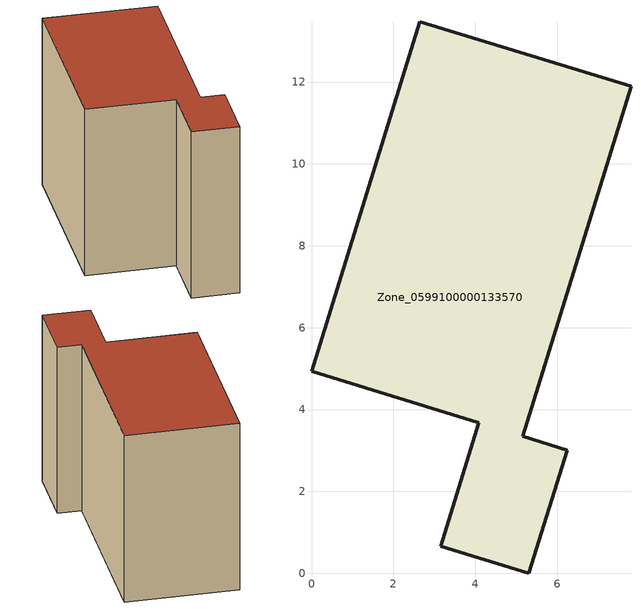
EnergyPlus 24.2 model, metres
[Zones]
Zone_0599100000133570
 floor ground (C_G): 6.24,3.01 5.31,0 3.15,0.66 4.08,3.68 0,4.93 2.64,13.47 7.8,11.9 5.16,3.35 z0
 wall outside (C_F): 5.16,3.35 7.8,11.9 2.64,13.47 0,4.93 4.08,3.68 3.15,0.66 5.31,0 6.24,3.01 5.16,3.35 z0:8.61
 roof outside (C_R): 5.31,0 6.24,3.01 5.16,3.35 7.8,11.9 2.64,13.47 0,4.93 4.08,3.68 3.15,0.66 z8.61
[BUILDING]
Pand.0599100000133570: North Axis=0; Terrain=City; Loads Convergence Tolerance Value=0.04; Temperature Convergence Tolerance Value=0.4; Solar Distribution=FullExterior; Maximum Number of Warmup Days=25; Minimum Number of Warmup Days=1
[Site:Location]
Rotterdam.The.Hague.AP_ZH_NLD Design_Conditions: Latitude=51.96; Longitude=4.45; Time Zone=1; Elevation=-4.5
[SITE:GROUNDTEMPERATURE:BUILDINGSURFACE]
18, 18, 18, 18, 18, 18, 18, 18, 18, 18, 18, 18
[MATERIAL] Thermal Absorptance=0.9; Solar Absorptance=0.7; Visible Absorptance=0.7
Name | Roughness | Thickness | Conductivity | Density | Specific Heat
G.TI.1975-1991 | MediumSmooth | 0.15 | 0.288461 | 540 | 1210
F.TI.1975-1991 | Rough | 0.3 | 0.230769 | 1920 | 840
R.TI.1975-1991 | MediumRough | 0.2 | 0.153846 | 1500 | 1000
[CONSTRUCTION]
C_G: G.TI.1975-1991
C_F: F.TI.1975-1991
C_R: R.TI.1975-1991
[ZONE]
Zone_0599100000133570: Type=1; Multiplier=1; Ceiling Height=Autocalculate; Volume=Autocalculate; Floor Area=autocalculate; Part of Total Floor Area=Yes
[ZONEINFILTRATION:DESIGNFLOWRATE]
Infil_Zone_0599100000133570: Zone or ZoneList or Space or SpaceList=Zone_0599100000133570; Schedule=AlwaysOn; Design Flow Rate Calculation Method=Flow/Area; Flow Rate per Floor Area=0.003; Constant Term Coefficient=1; Temperature Term Coefficient=0; Velocity Term Coefficient=0; Velocity Squared Term Coefficient=0
[HVACTEMPLATE:ZONE:IDEALLOADSAIRSYSTEM]
Zone_0599100000133570: Maximum Heating Supply Air Temperature=50; Minimum Cooling Supply Air Temperature=13; Maximum Heating Supply Air Humidity Ratio=0.0156; Minimum Cooling Supply Air Humidity Ratio=0.0077; Heating Limit=NoLimit; Cooling Limit=NoLimit; Dehumidification Control Type=ConstantSensibleHeatRatio; Cooling Sensible Heat Ratio=0.7; Dehumidification Setpoint=60; Humidification Control Type=None; Humidification Setpoint=30; Outdoor Air Method=None; Outdoor Air Flow Rate per Person=0.00944; Outdoor Air Flow Rate per Zone Floor Area=0; Outdoor Air Flow Rate per Zone=0; Demand Controlled Ventilation Type=None; Outdoor Air Economizer Type=NoEconomizer; Heat Recovery Type=None; Sensible Heat Recovery Effectiveness=0.7; Latent Heat Recovery Effectiveness=0.65
[ZONECONTROL:THERMOSTAT]
ThermostatControl_Zone_0599100000133570: Zone or ZoneList=Zone_0599100000133570; Control Type Schedule=DualSetpointControlType; Control 1=Thermostat_Zone_0599100000133570; Temperature Difference Between Cutout And Setpoint=0
[THERMOSTATSETPOINT:DUALSETPOINT]
Thermostat_Zone_0599100000133570: Heating Setpoint Temperature Schedule=HeatingSetpoint_Zone_0599100000133570; Cooling Setpoint Temperature Schedule=CoolingSetpoint_Zone_0599100000133570
[SCHEDULE:COMPACT]
HeatingSetpoint_Zone_0599100000133570: Through: 12/31, For: AllDays, Until: 24:00, 21
CoolingSetpoint_Zone_0599100000133570: Through: 12/31, For: AllDays, Until: 24:00, 24
DualSetpointControlType: Through: 12/31, For: AllDays, Until: 24:00, 4
AlwaysOn: Through: 12/31, For: AllDays, Until: 24:00, 1
